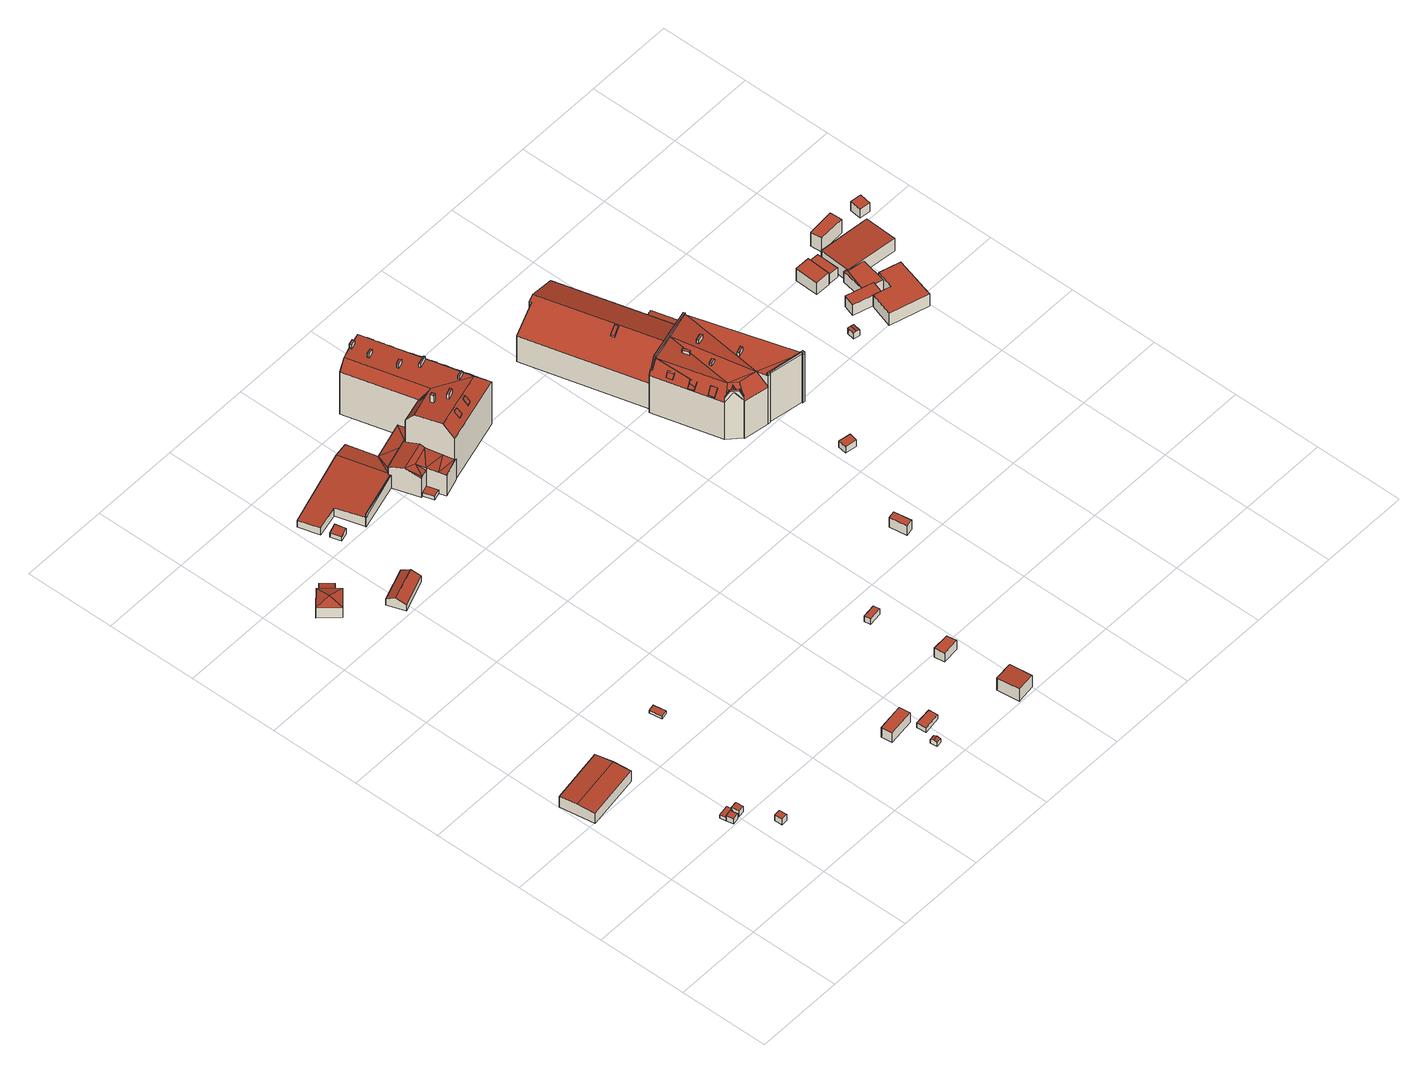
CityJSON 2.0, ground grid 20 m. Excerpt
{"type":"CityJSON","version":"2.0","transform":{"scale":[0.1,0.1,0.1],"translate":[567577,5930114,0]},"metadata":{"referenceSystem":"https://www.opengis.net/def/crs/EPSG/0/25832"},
"CityObjects":{
"building1":{"type":"Building","attributes":{"Grundfläche 2D":"98.041419","Grundhöhe NN":"1.102"},"geometry":[{"type":"Solid","lod":"3","boundaries":[[[[0,1,2,3]],[[4,1,0,5]],[[3,2,6,7]],[[5,0,3,7,8]],[[4,5,8,9]],[[6,2,1,4,9]],[[7,6,9,8]]]],"semantics":{"surfaces":[{"type":"RoofSurface"},{"type":"WallSurface"},{"type":"GroundSurface"}],"values":[[0,0,1,1,1,1,2]]}}]},
"building2":{"type":"Building","attributes":{"Grundfläche 2D":"2.278875","Grundhöhe NN":"1.638"},"geometry":[{"type":"Solid","lod":"3","boundaries":[[[[10,11,12,13]],[[14,15,13,12]],[[15,16,10,13]],[[16,17,11,10]],[[17,14,12,11]],[[17,16,15,14]]]],"semantics":{"surfaces":[{"type":"RoofSurface"},{"type":"WallSurface"},{"type":"GroundSurface"}],"values":[[0,1,1,1,1,2]]}}]},
"building3":{"type":"Building","attributes":{"Grundfläche 2D":"3.497776","Grundhöhe NN":"1.573"},"geometry":[{"type":"Solid","lod":"3","boundaries":[[[[18,19,20,21,22,23]],[[21,20,17,24]],[[22,21,24,25]],[[23,22,25,26]],[[18,23,26,27]],[[19,18,27,28]],[[20,19,28,17]],[[26,25,24,17,28,27]]]],"semantics":{"surfaces":[{"type":"RoofSurface"},{"type":"WallSurface"},{"type":"GroundSurface"}],"values":[[0,1,1,1,1,1,1,2]]}}]},
"building4":{"type":"Building","attributes":{"Grundfläche 2D":"2.417072","Grundhöhe NN":"1.618"},"geometry":[{"type":"Solid","lod":"3","boundaries":[[[[29,30,31,32]],[[30,29,33,34]],[[31,30,34,35]],[[32,31,35,25]],[[29,32,25,33]],[[34,33,25,35]]]],"semantics":{"surfaces":[{"type":"RoofSurface"},{"type":"WallSurface"},{"type":"GroundSurface"}],"values":[[0,1,1,1,1,2]]}}]},
"building5":{"type":"Building","attributes":{"Grundfläche 2D":"2.311974","Grundhöhe NN":"1.488"},"geometry":[{"type":"Solid","lod":"3","boundaries":[[[[36,37,38,39]],[[40,41,39,38]],[[41,42,36,39]],[[42,43,37,36]],[[43,40,38,37]],[[43,42,41,40]]]],"semantics":{"surfaces":[{"type":"RoofSurface"},{"type":"WallSurface"},{"type":"GroundSurface"}],"values":[[0,1,1,1,1,2]]}}]},
"building6":{"type":"Building","attributes":{"Grundfläche 2D":"4.331913","Grundhöhe NN":"1.756"},"geometry":[{"type":"Solid","lod":"3","boundaries":[[[[44,45,46,47]],[[48,49,47,46]],[[49,50,44,47]],[[50,51,45,44]],[[51,48,46,45]],[[51,50,49,48]]]],"semantics":{"surfaces":[{"type":"RoofSurface"},{"type":"WallSurface"},{"type":"GroundSurface"}],"values":[[0,1,1,1,1,2]]}}]},
"building7":{"type":"Building","attributes":{"Grundfläche 2D":"29.334759","Grundhöhe NN":"0.935"},"geometry":[{"type":"Solid","lod":"3","boundaries":[[[[52,53,54,55]],[[56,57,58]],[[58,57,59]],[[60,57,56]],[[59,57,60]],[[52,55,61,62]],[[53,52,62,63]],[[54,53,63,64]],[[56,58,65,66]],[[60,56,66,67]],[[59,60,67,68]],[[54,64,65,58,59,68,61,55]],[[67,66,65,64,63,62,61,68]]]],"semantics":{"surfaces":[{"type":"RoofSurface"},{"type":"WallSurface"},{"type":"GroundSurface"}],"values":[[0,0,0,0,0,1,1,1,1,1,1,1,2]]}}]},
"building8":{"type":"Building","attributes":{"Grundfläche 2D":"31.178266","Grundhöhe NN":"1.489"},"geometry":[{"type":"Solid","lod":"3","boundaries":[[[[69,70,71,72]],[[73,69,72,74]],[[74,72,71,75,76]],[[73,74,76,77]],[[70,69,73,77,78]],[[71,70,78,75]],[[76,75,78,77]]]],"semantics":{"surfaces":[{"type":"RoofSurface"},{"type":"WallSurface"},{"type":"GroundSurface"}],"values":[[0,0,1,1,1,1,2]]}}]},
"building9":{"type":"Building","attributes":{"Grundfläche 2D":"14.734642","Grundhöhe NN":"1.463"},"geometry":[{"type":"Solid","lod":"3","boundaries":[[[[79,80,81,82]],[[83,84,82,81]],[[84,85,79,82]],[[85,86,80,79]],[[86,83,81,80]],[[86,85,84,83]]]],"semantics":{"surfaces":[{"type":"RoofSurface"},{"type":"WallSurface"},{"type":"GroundSurface"}],"values":[[0,1,1,1,1,2]]}}]},
"building10":{"type":"Building","attributes":{"Grundfläche 2D":"1.719628","Grundhöhe NN":"1.389"},"geometry":[{"type":"Solid","lod":"3","boundaries":[[[[87,88,89,90]],[[91,87,90,92]],[[92,90,89,93,94]],[[91,92,94,95]],[[88,87,91,95,96]],[[89,88,96,93]],[[94,93,96,95]]]],"semantics":{"surfaces":[{"type":"RoofSurface"},{"type":"WallSurface"},{"type":"GroundSurface"}],"values":[[0,0,1,1,1,1,2]]}}]},
"building11":{"type":"Building","attributes":{"Grundfläche 2D":"4.776958","Grundhöhe NN":"1.857"},"geometry":[{"type":"Solid","lod":"3","boundaries":[[[[97,98,99,100]],[[101,102,100,99]],[[102,103,97,100]],[[103,104,98,97]],[[104,101,99,98]],[[104,103,102,101]]]],"semantics":{"surfaces":[{"type":"RoofSurface"},{"type":"WallSurface"},{"type":"GroundSurface"}],"values":[[0,1,1,1,1,2]]}}]},
"building12":{"type":"Building","attributes":{"Grundfläche 2D":"8.055396","Grundhöhe NN":"1.236"},"geometry":[{"type":"Solid","lod":"3","boundaries":[[[[105,106,107,108]],[[109,110,108,107]],[[110,111,105,108]],[[111,112,106,105]],[[112,109,107,106]],[[112,111,110,109]]]],"semantics":{"surfaces":[{"type":"RoofSurface"},{"type":"WallSurface"},{"type":"GroundSurface"}],"values":[[0,1,1,1,1,2]]}}]},
"building13":{"type":"Building","attributes":{"Grundfläche 2D":"21.914230","Grundhöhe NN":"1.399"},"geometry":[{"type":"Solid","lod":"3","boundaries":[[[[113,114,115,116,117,118]],[[119,118,117,116,115,120,121]],[[113,118,119,122]],[[114,113,122,123]],[[115,114,123,120]],[[119,121,120,123,122]]]],"semantics":{"surfaces":[{"type":"RoofSurface"},{"type":"WallSurface"},{"type":"GroundSurface"}],"values":[[0,1,1,1,1,2]]}}]},
"building14":{"type":"Building","attributes":{"Grundfläche 2D":"8.553566","Grundhöhe NN":"1.645"},"geometry":[{"type":"Solid","lod":"3","boundaries":[[[[124,125,126,127]],[[128,129,127,126]],[[129,130,124,127]],[[130,131,125,124]],[[131,128,126,125]],[[131,130,129,128]]]],"semantics":{"surfaces":[{"type":"RoofSurface"},{"type":"WallSurface"},{"type":"GroundSurface"}],"values":[[0,1,1,1,1,2]]}}]},
"building15":{"type":"Building","attributes":{"Grundfläche 2D":"614.111776","Grundhöhe NN":"1.820"},"children":["building15-1","building15-2","building15-3","building15-4","building15-5","building15-6","building15-7","building15-8","building15-9","building15-10","building15-11","building15-12","building15-13","building15-14","building15-15","building15-16","building15-17","building15-18","building15-19","building15-20","building15-21"],"geometry":[{"type":"Solid","lod":"3","boundaries":[[[[132,133,134,135,136,137,138,139,140,141]],[[142,143,137]],[[143,144,138,137]],[[145,143,142]],[[146,147,145]],[[147,148,145]],[[148,143,145]],[[149,150,151,152]],[[150,153,154,151]],[[154,155,156,151]],[[157,158,159,152,151,156]],[[160,161,156,155,162]],[[157,156,161,163]],[[164,165,166,167]],[[168,169,170]],[[169,171,170]],[[172,170,171,173]],[[169,174,171]],[[175,176,177]],[[176,178,177]],[[178,179,177]],[[175,180,181,176]],[[173,179,178]],[[171,179,173]],[[182,183,184,170,172,185,186,187,188]],[[174,179,171]],[[133,132,189,190]],[[132,141,191,189]],[[134,133,190,192]],[[143,148,193,194]],[[144,143,194,195]],[[196,139,138,144,195,197]],[[140,139,196,198]],[[141,140,198,191]],[[167,166,199,200]],[[164,167,200,201]],[[147,150,149,202,193,148]],[[186,185,153,150,147,146]],[[178,176,162,155,154,153,185,172,173]],[[203,161,160,162,176,181,204]],[[163,161,203,205]],[[149,152,159,158,157,163,205,202]],[[192,206,168,170,184,183,182,136,135,134]],[[165,174,169,168,206,199,166]],[[207,175,177,179,174,165,164,201]],[[180,175,207,208]],[[181,180,208,204]],[[186,146,145,187]],[[137,136,182,188,187,145,142]],[[206,192,190,189,191,198,196,197,195,194,193,202,205,203,204,208,207,201,200,199]]]],"semantics":{"surfaces":[{"type":"RoofSurface"},{"type":"WallSurface"},{"type":"GroundSurface"}],"values":[[0,0,0,0,0,0,0,0,0,0,0,0,0,0,0,0,0,0,0,0,0,0,0,0,0,1,1,1,1,1,1,1,1,1,1,1,1,1,1,1,1,1,1,1,1,1,1,1,1,2]]}}]},
"building15-1":{"type":"BuildingInstallation","parents":["building15"],"geometry":[{"type":"MultiSurface","lod":"3","boundaries":[[[209,210,134,135]],[[209,135,132]],[[210,209,132,133]],[[210,133,134]]],"semantics":{"surfaces":[{"type":"RoofSurface"},{"type":"WallSurface"}],"values":[0,1,1,1]}}]},
"building15-2":{"type":"BuildingInstallation","parents":["building15"],"geometry":[{"type":"MultiSurface","lod":"3","boundaries":[[[211,212,213,214]],[[213,212,215,216]],[[211,214,217,218]],[[214,213,216,217]],[[212,211,218,215]]],"semantics":{"surfaces":[{"type":"RoofSurface"},{"type":"WallSurface"}],"values":[0,1,1,1,1]}}]},
"building15-3":{"type":"BuildingInstallation","parents":["building15"],"geometry":[{"type":"MultiSurface","lod":"3","boundaries":[[[219,220,221,222]],[[223,224,222,221]],[[219,222,224,225]],[[225,226,220,219]],[[221,220,226,223]]],"semantics":{"surfaces":[{"type":"RoofSurface"},{"type":"WallSurface"}],"values":[0,1,1,1,1]}}]},
"building15-4":{"type":"BuildingInstallation","parents":["building15"],"geometry":[{"type":"MultiSurface","lod":"3","boundaries":[[[227,228,229,230,231,232]],[[233,231,230,229]],[[234,235,227,232]],[[235,236,233,229,228,227]],[[232,231,230,231,237,234]]],"semantics":{"surfaces":[{"type":"RoofSurface"},{"type":"WallSurface"}],"values":[0,1,1,1,1]}}]},
"building15-5":{"type":"BuildingInstallation","parents":["building15"],"geometry":[{"type":"MultiSurface","lod":"3","boundaries":[[[238,239,240,241]],[[241,240,242,243]],[[238,241,243,244]],[[239,238,244,245]],[[240,239,245,242]]],"semantics":{"surfaces":[{"type":"RoofSurface"},{"type":"WallSurface"}],"values":[0,1,1,1,1]}}]},
"building15-6":{"type":"BuildingInstallation","parents":["building15"],"geometry":[{"type":"MultiSurface","lod":"3","boundaries":[[[246,247,248,249]],[[248,247,250,251]],[[247,246,252,250]],[[246,249,253,252]],[[249,248,251,253]]],"semantics":{"surfaces":[{"type":"RoofSurface"},{"type":"WallSurface"}],"values":[0,1,1,1,1]}}]},
"building15-7":{"type":"BuildingInstallation","parents":["building15"],"geometry":[{"type":"MultiSurface","lod":"3","boundaries":[[[254,255,256,257]],[[257,256,258,259]],[[254,257,259,260]],[[260,261,255,254]],[[256,255,261,258]]],"semantics":{"surfaces":[{"type":"RoofSurface"},{"type":"WallSurface"}],"values":[0,1,1,1,1]}}]},
"building15-8":{"type":"BuildingInstallation","parents":["building15"],"geometry":[{"type":"MultiSurface","lod":"3","boundaries":[[[262,263,264,265]],[[264,263,266,267]],[[265,264,267,268]],[[262,265,268,269]],[[263,262,269,266]]],"semantics":{"surfaces":[{"type":"RoofSurface"},{"type":"WallSurface"}],"values":[0,1,1,1,1]}}]},
"building15-9":{"type":"BuildingInstallation","parents":["building15"],"geometry":[{"type":"MultiSurface","lod":"3","boundaries":[[[270,271,272,273,274,275]],[[276,273,272]],[[277,278,275,274,273]],[[278,279,270,275]],[[276,272,271,270,279,280]]],"semantics":{"surfaces":[{"type":"RoofSurface"},{"type":"WallSurface"}],"values":[0,1,1,1,1]}}]},
"building15-10":{"type":"BuildingInstallation","parents":["building15"],"geometry":[{"type":"MultiSurface","lod":"3","boundaries":[[[281,282,283,284]],[[284,283,285,286]],[[283,282,287,285]],[[282,281,288,287]],[[281,284,286,288]]],"semantics":{"surfaces":[{"type":"RoofSurface"},{"type":"WallSurface"}],"values":[0,1,1,1,1]}}]},
"building15-11":{"type":"BuildingInstallation","parents":["building15"],"geometry":[{"type":"MultiSurface","lod":"3","boundaries":[[[289,290,291,292,293,294]],[[295,296,297,294,293,292]],[[297,298,289,294]],[[298,299,300,291,290,289]],[[300,295,292,291]]],"semantics":{"surfaces":[{"type":"RoofSurface"},{"type":"WallSurface"}],"values":[0,1,1,1,1]}}]},
"building15-12":{"type":"BuildingInstallation","parents":["building15"],"geometry":[{"type":"MultiSurface","lod":"3","boundaries":[[[301,302,303,304,305,306]],[[307,308,304,303]],[[309,310,301,306]],[[308,311,309,306,305,304]],[[303,302,301,310,312,307]]],"semantics":{"surfaces":[{"type":"RoofSurface"},{"type":"WallSurface"}],"values":[0,1,1,1,1]}}]},
"building15-13":{"type":"BuildingInstallation","parents":["building15"],"geometry":[{"type":"MultiSurface","lod":"3","boundaries":[[[313,314,315,316]],[[316,315,317,318]],[[315,314,319,317]],[[314,313,320,319]],[[313,316,318,320]]],"semantics":{"surfaces":[{"type":"RoofSurface"},{"type":"WallSurface"}],"values":[0,1,1,1,1]}}]},
"building15-14":{"type":"BuildingInstallation","parents":["building15"],"geometry":[{"type":"MultiSurface","lod":"3","boundaries":[[[321,322,323,324]],[[159,325,324,323]],[[321,324,325,326]],[[326,158,322,321]],[[323,322,158,159]]],"semantics":{"surfaces":[{"type":"RoofSurface"},{"type":"WallSurface"}],"values":[0,1,1,1,1]}}]},
"building15-15":{"type":"BuildingInstallation","parents":["building15"],"geometry":[{"type":"MultiSurface","lod":"3","boundaries":[[[327,328,329,330]],[[329,328,331,332]],[[328,327,333,331]],[[330,329,332,334]],[[327,330,334,333]]],"semantics":{"surfaces":[{"type":"RoofSurface"},{"type":"WallSurface"}],"values":[0,1,1,1,1]}}]},
"building15-16":{"type":"BuildingInstallation","parents":["building15"],"geometry":[{"type":"MultiSurface","lod":"3","boundaries":[[[335,336,337,338]],[[338,337,339,340]],[[335,338,340,341]],[[336,335,341,342]],[[337,336,342,339]]],"semantics":{"surfaces":[{"type":"RoofSurface"},{"type":"WallSurface"}],"values":[0,1,1,1,1]}}]},
"building15-17":{"type":"BuildingInstallation","parents":["building15"],"geometry":[{"type":"MultiSurface","lod":"3","boundaries":[[[343,344,345,346]],[[346,345,347,348]],[[345,344,349,347]],[[343,346,348,350]],[[344,343,350,349]]],"semantics":{"surfaces":[{"type":"RoofSurface"},{"type":"WallSurface"}],"values":[0,1,1,1,1]}}]},
"building15-18":{"type":"BuildingInstallation","parents":["building15"],"geometry":[{"type":"MultiSurface","lod":"3","boundaries":[[[351,352,353,354]],[[354,353,355,356]],[[351,354,356,357]],[[352,351,357,358]],[[353,352,358,355]]],"semantics":{"surfaces":[{"type":"RoofSurface"},{"type":"WallSurface"}],"values":[0,1,1,1,1]}}]},
"building15-19":{"type":"BuildingInstallation","parents":["building15"],"geometry":[{"type":"MultiSurface","lod":"3","boundaries":[[[359,360,361,362]],[[363,364,361,360]],[[365,362,361,364,366]],[[363,360,359,367,368]],[[365,367,359,362]]],"semantics":{"surfaces":[{"type":"RoofSurface"},{"type":"WallSurface"}],"values":[0,1,1,1,1]}}]},
"building15-20":{"type":"BuildingInstallation","parents":["building15"],"geometry":[{"type":"MultiSurface","lod":"3","boundaries":[[[369,370,371,372]],[[372,371,373,374]],[[369,372,374,375]],[[370,369,375,376]],[[371,370,376,373]]],"semantics":{"surfaces":[{"type":"RoofSurface"},{"type":"WallSurface"}],"values":[0,1,1,1,1]}}]},
"building15-21":{"type":"BuildingInstallation","parents":["building15"],"geometry":[{"type":"MultiSurface","lod":"3","boundaries":[[[377,378,379,380]],[[379,378,381,382]],[[377,380,383,384]],[[380,379,382,383]],[[378,377,384,381]]],"semantics":{"surfaces":[{"type":"RoofSurface"},{"type":"WallSurface"}],"values":[0,1,1,1,1]}}]},
"building16":{"type":"Building","attributes":{"Grundfläche 2D":"4.134214","Grundhöhe NN":"1.888"},"geometry":[{"type":"Solid","lod":"3","boundaries":[[[[385,386,387,388]],[[389,390,388,387]],[[390,391,385,388]],[[391,392,386,385]],[[392,389,387,386]],[[392,391,390,389]]]],"semantics":{"surfaces":[{"type":"RoofSurface"},{"type":"WallSurface"},{"type":"GroundSurface"}],"values":[[0,1,1,1,1,2]]}}]},
"building17":{"type":"Building","attributes":{"Grundfläche 2D":"6.217156","Grundhöhe NN":"1.986"},"geometry":[{"type":"Solid","lod":"3","boundaries":[[[[393,394,395,396]],[[397,398,396,395]],[[398,399,393,396]],[[399,400,394,393]],[[400,397,395,394]],[[400,399,398,397]]]],"semantics":{"surfaces":[{"type":"RoofSurface"},{"type":"WallSurface"},{"type":"GroundSurface"}],"values":[[0,1,1,1,1,2]]}}]},
"building18":{"type":"Building","attributes":{"Grundfläche 2D":"5.059728","Grundhöhe NN":"2.071"},"geometry":[{"type":"Solid","lod":"3","boundaries":[[[[401,402,403,404]],[[405,406,404,403]],[[406,407,401,404]],[[407,408,402,401]],[[408,405,403,402]],[[408,407,406,405]]]],"semantics":{"surfaces":[{"type":"RoofSurface"},{"type":"WallSurface"},{"type":"GroundSurface"}],"values":[[0,1,1,1,1,2]]}}]},
"building19":{"type":"Building","attributes":{"Grundfläche 2D":"772.127093","Grundhöhe NN":"1.835"},"children":["building19-1","building19-2","building19-3","building19-4","building19-5","building19-6","building19-7","building19-8","building19-9","building19-10","building19-11","building19-12"],"geometry":[{"type":"Solid","lod":"3","boundaries":[[[[409,410,411,412,413,414,415]],[[416,417,411,410,418,419,420,421,422]],[[423,424,425]],[[424,426,425]],[[427,428,429,425,426]],[[430,426,431,432,433]],[[426,430,433,428,427]],[[434,428,433]],[[435,429,428]],[[436,437,438,439,440,441,442,435,428]],[[431,443,444,445,446,447,433,432],[448,432,448,449]],[[450,451,446,452,453]],[[433,447,446,451,450,454,455,456,434]],[[453,452,455,454,450]],[[434,456,455,457,458,428]],[[459,460,461,462]],[[422,421,463,464]],[[465,466,417,416,422,464,467,462,461]],[[412,411,417,466,468]],[[413,412,468,469]],[[414,413,469,470]],[[415,414,470,471]],[[459,462,467,472]],[[460,459,472,473]],[[461,460,473,465]],[[425,420,419,423]],[[423,419,418,424]],[[431,426,424,418,410,409]],[[458,436,428]],[[436,458,474,475,437]],[[438,437,475,476]],[[439,438,476,477]],[[440,439,477,478]],[[441,440,478,479]],[[442,441,479,480]],[[435,442,480,481]],[[425,429,435,481,463,421,420]],[[482,445,444,443,431,409,415,471]],[[446,445,482,483]],[[455,452,446,483,484]],[[457,455,484,485]],[[458,457,485,474]],[[480,479,478,477,476,475,474,485,484,483,482,471,470,469,468,466,465,473,472,467,464,463,481]]]],"semantics":{"surfaces":[{"type":"RoofSurface"},{"type":"WallSurface"},{"type":"GroundSurface"}],"values":[[0,0,0,0,0,0,0,0,0,0,0,0,0,0,0,0,1,1,1,1,1,1,1,1,1,1,1,1,1,1,1,1,1,1,1,1,1,1,1,1,1,1,2]]}}]},
"building19-1":{"type":"BuildingInstallation","parents":["building19"],"geometry":[{"type":"MultiSurface","lod":"3","boundaries":[[[486,487,488,489,490]],[[491,492,488,487]],[[492,493,490,489,488]],[[493,494,486,490]],[[487,486,494,491]]],"semantics":{"surfaces":[{"type":"RoofSurface"},{"type":"WallSurface"}],"values":[0,1,1,1,1]}}]},
"building19-2":{"type":"BuildingInstallation","parents":["building19"],"geometry":[{"type":"MultiSurface","lod":"3","boundaries":[[[495,496,497,498,499,500,501,502,503]],[[504,436,497,496]],[[436,437,498,497]],[[437,438,499,498]],[[438,439,500,499]],[[439,440,501,500]],[[440,441,502,501]],[[441,442,503,502]],[[442,435,504,496,495,503]]],"semantics":{"surfaces":[{"type":"RoofSurface"},{"type":"WallSurface"}],"values":[0,1,1,1,1,1,1,1,1]}}]},
"building19-3":{"type":"BuildingInstallation","parents":["building19"],"geometry":[{"type":"MultiSurface","lod":"3","boundaries":[[[505,506,507,508]],[[508,507,509,510]],[[505,508,510,511]],[[506,505,511,512]],[[507,506,512,509]]],"semantics":{"surfaces":[{"type":"RoofSurface"},{"type":"WallSurface"}],"values":[0,1,1,1,1]}}]},
"building19-4":{"type":"BuildingInstallation","parents":["building19"],"geometry":[{"type":"MultiSurface","lod":"3","boundaries":[[[513,514,515,516]],[[516,515,517,518]],[[513,516,518,519]],[[514,513,519,520]],[[515,514,520,517]]],"semantics":{"surfaces":[{"type":"RoofSurface"},{"type":"WallSurface"}],"values":[0,1,1,1,1]}}]},
"building19-5":{"type":"BuildingInstallation","parents":["building19"],"geometry":[{"type":"MultiSurface","lod":"3","boundaries":[[[521,522,523,524]],[[524,523,525,526]],[[521,524,526,527]],[[522,521,527,528]],[[523,522,528,525]]],"semantics":{"surfaces":[{"type":"RoofSurface"},{"type":"WallSurface"}],"values":[0,1,1,1,1]}}]},
"building19-6":{"type":"BuildingInstallation","parents":["building19"],"geometry":[{"type":"MultiSurface","lod":"3","boundaries":[[[529,530,531,532,533,534,535,536]],[[536,535,534,432,430,427,537,425,423,530,529]],[[423,424,531,530]],[[424,426,431,533,532,531]]],"semantics":{"surfaces":[{"type":"RoofSurface"},{"type":"WallSurface"}],"values":[0,1,1,1]}}]},
"building19-7":{"type":"BuildingInstallation","parents":["building19"],"geometry":[{"type":"MultiSurface","lod":"3","boundaries":[[[538,539,540,541]],[[541,540,542,543]],[[538,541,543,544]],[[539,538,544,545]],[[540,539,545,542]]],"semantics":{"surfaces":[{"type":"RoofSurface"},{"type":"WallSurface"}],"values":[0,1,1,1,1]}}]},
"building19-8":{"type":"BuildingInstallation","parents":["building19"],"geometry":[{"type":"MultiSurface","lod":"3","boundaries":[[[546,547,548]],[[548,547,549,550]],[[551,547,546]],[[546,552,553,551]],[[552,554,555,556,557,553]],[[552,546,548,446,452,455,554]],[[455,558,555,554]],[[550,549,547,551,553,557,556,555,558,456,454,559,453,451,447,560]],[[560,446,548,550]]],"semantics":{"surfaces":[{"type":"RoofSurface"},{"type":"WallSurface"}],"values":[0,0,0,0,0,1,1,1,1]}}]},
"building19-9":{"type":"BuildingInstallation","parents":["building19"],"geometry":[{"type":"MultiSurface","lod":"3","boundaries":[[[561,534,533,443,562]],[[444,562,443]],[[431,443,444,443,533]],[[561,432,534]]],"semantics":{"surfaces":[{"type":"RoofSurface"},{"type":"WallSurface"}],"values":[0,0,1,1]}}]},
"building19-10":{"type":"BuildingInstallation","parents":["building19"],"geometry":[{"type":"MultiSurface","lod":"3","boundaries":[[[563,564,565,566]],[[564,563,567]],[[563,566,568,448]],[[569,564,567,449]],[[567,563,448,449]],[[566,565,570,568]],[[565,564,569,570]]],"semantics":{"surfaces":[{"type":"RoofSurface"},{"type":"WallSurface"}],"values":[0,0,1,1,1,1,1]}}]},
"building19-11":{"type":"BuildingInstallation","parents":["building19"],"geometry":[{"type":"MultiSurface","lod":"3","boundaries":[[[571,572,573,574]],[[574,573,575,576]],[[571,574,576,577]],[[572,571,577,578]],[[573,572,578,575]]],"semantics":{"surfaces":[{"type":"RoofSurface"},{"type":"WallSurface"}],"values":[0,1,1,1,1]}}]},
"building19-12":{"type":"BuildingInstallation","parents":["building19"],"geometry":[{"type":"MultiSurface","lod":"3","boundaries":[[[579,580,581,582,583,584]],[[585,581,580,579,586,587]],[[579,584,588,586]],[[588,584,583,582,589,590]],[[585,589,582,581]]],"semantics":{"surfaces":[{"type":"RoofSurface"},{"type":"WallSurface"}],"values":[0,1,1,1,1]}}]},
"building20":{"type":"Building","attributes":{"Grundfläche 2D":"2.344004","Grundhöhe NN":"2.465"},"geometry":[{"type":"Solid","lod":"3","boundaries":[[[[591,592,593,594]],[[595,591,594,596]],[[596,594,593,597,598]],[[595,596,598,599]],[[592,591,595,599,600]],[[593,592,600,597]],[[598,597,600,599]]]],"semantics":{"surfaces":[{"type":"RoofSurface"},{"type":"WallSurface"},{"type":"GroundSurface"}],"values":[[0,0,1,1,1,1,2]]}}]},
"building21":{"type":"Building","attributes":{"Grundfläche 2D":"16.418503","Grundhöhe NN":"2.283"},"geometry":[{"type":"Solid","lod":"3","boundaries":[[[[601,602,603,604]],[[602,601,605,606]],[[603,602,606,607]],[[604,603,607,608]],[[601,604,608,605]],[[606,605,608,607]]]],"semantics":{"surfaces":[{"type":"RoofSurface"},{"type":"WallSurface"},{"type":"GroundSurface"}],"values":[[0,1,1,1,1,2]]}}]},
"building22":{"type":"Building","attributes":{"Grundfläche 2D":"17.099700","Grundhöhe NN":"2.117"},"geometry":[{"type":"Solid","lod":"3","boundaries":[[[[609,610,611,612]],[[613,614,612,611]],[[614,615,609,612]],[[615,616,610,609]],[[616,613,611,610]],[[616,615,614,613]]]],"semantics":{"surfaces":[{"type":"RoofSurface"},{"type":"WallSurface"},{"type":"GroundSurface"}],"values":[[0,1,1,1,1,2]]}}]},
"building23":{"type":"Building","attributes":{"Grundfläche 2D":"69.687329","Grundhöhe NN":"2.283"},"geometry":[{"type":"Solid","lod":"3","boundaries":[[[[617,618,619,620,621,622]],[[619,618,623,624]],[[620,619,624,625]],[[621,620,625,626]],[[622,621,626,627]],[[617,622,627,628]],[[618,617,628,623]],[[627,626,625,624,623,628]]]],"semantics":{"surfaces":[{"type":"RoofSurface"},{"type":"WallSurface"},{"type":"GroundSurface"}],"values":[[0,1,1,1,1,1,1,2]]}}]},
"building24":{"type":"Building","attributes":{"Grundfläche 2D":"10.637082","Grundhöhe NN":"2.117"},"geometry":[{"type":"Solid","lod":"3","boundaries":[[[[629,630,631,632]],[[633,634,632,631]],[[634,635,629,632]],[[635,636,630,629]],[[636,633,631,630]],[[636,635,634,633]]]],"semantics":{"surfaces":[{"type":"RoofSurface"},{"type":"WallSurface"},{"type":"GroundSurface"}],"values":[[0,1,1,1,1,2]]}}]},
"building25":{"type":"Building","attributes":{"Grundfläche 2D":"109.425300","Grundhöhe NN":"2.117"},"geometry":[{"type":"Solid","lod":"3","boundaries":[[[[637,638,639,640]],[[641,642,643,644,645]],[[643,646,644]],[[647,641,645]],[[648,646,643]],[[640,639,649,650]],[[637,640,650,651]],[[637,651,652,643,638]],[[653,649,639,638,642]],[[638,643,642]],[[645,644,654,655]],[[647,645,655,656]],[[641,647,656,657]],[[657,653,642,641]],[[648,643,652,658]],[[646,648,658,659]],[[644,646,659,654]],[[652,651,650,649,653,657,656,655,654,659,658]]]],"semantics":{"surfaces":[{"type":"RoofSurface"},{"type":"WallSurface"},{"type":"GroundSurface"}],"values":[[0,0,0,0,0,1,1,1,1,1,1,1,1,1,1,1,1,2]]}}]},
"building26":{"type":"Building","attributes":{"Grundfläche 2D":"15.249642","Grundhöhe NN":"2.042"},"geometry":[{"type":"Solid","lod":"3","boundaries":[[[[660,661,662,663]],[[664,665,663,662]],[[665,666,660,663]],[[666,667,661,660]],[[667,664,662,661]],[[667,666,665,664]]]],"semantics":{"surfaces":[{"type":"RoofSurface"},{"type":"WallSurface"},{"type":"GroundSurface"}],"values":[[0,1,1,1,1,2]]}}]},
"building27":{"type":"Building","attributes":{"Grundfläche 2D":"6.510030","Grundhöhe NN":"2.077"},"geometry":[{"type":"Solid","lod":"3","boundaries":[[[[668,669,670,671]],[[672,673,671,670]],[[673,674,668,671]],[[674,675,669,668]],[[675,672,670,669]],[[675,674,673,672]]]],"semantics":{"surfaces":[{"type":"RoofSurface"},{"type":"WallSurface"},{"type":"GroundSurface"}],"values":[[0,1,1,1,1,2]]}}]}
},
"vertices":[
[7,436,42],[130,455,42],[124,494,39],[1,475,39],[136,416,39],[13,397,39],[124,494,11],[1,475,11],[13,397,11],[136,416,11],
[187,218,31],[173,215,31],[176,199,31],[190,202,31],[176,199,16],[190,202,16],[187,218,16],[173,215,16],
[195,233,25],[170,229,25],[173,215,25],[195,219,25],[194,221,25],[197,221,25],[195,219,16],[194,221,16],[197,221,16],[195,233,16],[170,229,16],
[197,204,31],[211,206,31],[209,223,31],[194,221,31],[197,204,16],[211,206,16],[209,223,16],
[247,149,31],[233,148,31],[234,131,31],[248,132,31],[234,131,15],[248,132,15],[247,149,15],[233,148,15],
[297,501,25],[282,498,25],[287,470,25],[302,473,25],[287,470,18],[302,473,18],[297,501,18],[282,498,18],
[139,1142,30],[119,1165,30],[105,1153,34],[125,1130,34],[65,1126,36],[99,1123,44],[102,1157,36],[134,1120,36],[98,1089,36],[125,1130,9],[139,1142,9],[119,1165,9],[105,1153,9],[102,1157,9],[65,1126,9],[98,1089,9],[134,1120,9],
[249,1053,41],[242,1071,32],[170,1045,32],[177,1027,41],[256,1033,32],[184,1006,32],[170,1045,15],[184,1006,15],[256,1033,15],[242,1071,15],
[579,143,42],[520,135,41],[523,111,41],[582,118,42],[523,111,15],[582,118,15],[579,143,15],[520,135,15],
[581,51,27],[580,59,24],[568,57,24],[570,49,27],[582,44,24],[571,42,24],[568,57,14],[571,42,14],[582,44,14],[580,59,14],
[247,1237,35],[228,1232,30],[234,1209,30],[253,1214,35],[234,1209,19],[253,1214,19],[247,1237,19],[228,1232,19],
[622,107,24],[583,103,24],[585,82,24],[624,87,24],[585,82,12],[624,87,12],[622,107,12],[583,103,12],
[792,56,45],[749,50,48],[755,0,48],[756,0,48],[797,6,45],[798,6,45],[798,6,14],[755,0,14],[756,0,14],[792,56,14],[749,50,14],
[776,172,40],[773,194,40],[735,191,40],[737,168,40],[735,191,16],[737,168,16],[776,172,16],[773,194,16],
[292,1200,42],[292,1198,42],[396,1227,52],[395,1229,52],[394,1233,52],[397,1234,52],[368,1337,52],[208,1295,36],[222,1249,37],[273,1261,41],[405,1237,50],[422,1281,44],[404,1347,44],[475,1258,48],[477,1253,49],[515,1263,48],[504,1305,44],[473,1419,134],[515,1263,134],[536,1251,158],[490,1423,158],[461,1249,134],[465,1231,158],[481,1173,162],[608,1207,162],[546,1439,162],[524,1433,161],[512,1430,160],[489,1150,134],[638,1190,134],[487,1150,134],[568,1445,134],[442,1151,28],[435,1175,28],[418,1170,28],[425,1146,28],[414,1168,71],[418,1170,71],[404,1201,83],[429,1197,78],[469,1219,83],[471,1210,78],[435,1175,71],[447,1136,75],[487,1150,75],[442,1151,76],[481,1173,76],[435,1175,78],[490,1149,75],[489,1150,75],[394,1233,73],[395,1229,74],[396,1227,75],[461,1249,74],[477,1253,74],[475,1258,73],[397,1234,73],[292,1200,18],[292,1198,18],[273,1261,18],[396,1227,18],[504,1305,18],[422,1281,18],[404,1347,18],[208,1295,18],[368,1337,18],[222,1249,18],[418,1170,18],[425,1146,18],[442,1151,18],[473,1419,18],[638,1190,18],[489,1150,18],[568,1445,18],[414,1168,18],[447,1136,18],[490,1149,18],
[292,1200,52],[292,1198,52],
[530,1182,159],[520,1180,159],[523,1169,146],[533,1172,147],[520,1180,158],[523,1169,145],[533,1172,146],[530,1182,158],
[546,1331,171],[544,1336,171],[533,1332,171],[534,1328,171],[533,1332,159],[534,1328,159],[546,1331,160],[544,1336,160],
[604,1276,147],[597,1275,155],[596,1274,156],[598,1266,157],[598,1266,156],[606,1268,147],[596,1274,155],[606,1268,146],[604,1276,146],[597,1275,154],[598,1266,155],
[516,1223,180],[514,1230,180],[508,1229,180],[510,1222,180],[508,1229,159],[510,1222,160],[516,1223,160],[514,1230,159],
[612,1248,146],[604,1246,156],[606,1238,156],[614,1240,147],[604,1246,155],[606,1238,155],[612,1248,145],[614,1240,146],
[529,1389,171],[528,1393,171],[517,1390,171],[518,1386,171],[517,1390,159],[518,1386,159],[529,1389,160],[528,1393,160],
[519,1257,144],[511,1255,144],[513,1247,156],[522,1249,156],[511,1255,143],[513,1247,155],[522,1249,155],[519,1257,143],
[554,1188,159],[556,1182,151],[557,1178,146],[566,1181,146],[565,1186,153],[563,1191,159],[557,1178,145],[565,1186,152],[563,1191,158],[554,1188,158],[556,1182,150],
[582,1359,146],[574,1357,156],[576,1349,156],[584,1351,146],[576,1349,155],[584,1351,145],[574,1357,155],[582,1359,145],
[598,1300,146],[593,1298,153],[590,1298,156],[592,1290,156],[594,1290,154],[600,1292,147],[592,1290,155],[594,1290,153],[600,1292,146],[598,1300,145],[593,1298,152],[590,1298,155],
[587,1341,146],[586,1340,148],[579,1339,156],[581,1331,156],[587,1332,149],[589,1333,146],[579,1339,155],[581,1331,155],[589,1333,145],[587,1341,145],[587,1332,148],[586,1340,147],
[574,1386,147],[566,1384,157],[568,1376,157],[576,1378,147],[568,1376,156],[576,1378,146],[566,1384,156],[574,1386,146],
[525,1428,171],[524,1433,171],[512,1430,171],[513,1425,171],[513,1425,160],[525,1428,161],
[564,1426,146],[556,1424,156],[558,1416,157],[566,1418,147],[556,1424,155],[558,1416,156],[564,1426,145],[566,1418,146],
[598,1226,171],[597,1230,171],[584,1227,171],[585,1223,171],[584,1227,161],[585,1223,161],[598,1226,162],[597,1230,162],
[618,1229,146],[610,1227,156],[612,1219,156],[620,1221,146],[612,1219,155],[620,1221,145],[610,1227,155],[618,1229,145],
[580,1303,171],[579,1306,171],[559,1301,171],[561,1297,171],[559,1301,161],[561,1297,161],[580,1303,162],[579,1306,162],
[584,1320,157],[592,1322,147],[590,1330,146],[582,1328,156],[592,1322,146],[590,1330,145],[582,1328,155],[588,1329,148],[584,1320,156],[589,1321,149],
[550,1211,173],[549,1216,173],[534,1211,173],[536,1206,173],[534,1211,161],[536,1206,161],[550,1211,161],[549,1216,161],
[569,1405,146],[561,1403,156],[563,1395,157],[571,1397,147],[561,1403,155],[563,1395,156],[571,1397,146],[569,1405,145],
[717,331,34],[747,335,34],[745,349,34],[715,345,34],[745,349,19],[715,345,19],[717,331,19],[747,335,19],
[939,467,46],[923,464,46],[929,425,46],[945,428,46],[929,425,20],[945,428,20],[939,467,20],[923,464,20],
[1035,641,38],[1039,659,38],[1012,664,38],[1009,645,38],[1012,664,21],[1009,645,21],[1035,641,21],[1039,659,21],
[870,994,96],[931,1011,127],[858,1280,127],[845,1277,120],[846,1272,120],[786,1257,89],[858,990,89],[1007,1028,88],[932,1300,89],[994,1029,94],[995,1025,94],[994,1025,95],[995,1022,95],[1008,1026,88],[995,1025,142],[994,1029,142],[994,1025,142],[931,1011,146],[932,1007,146],[967,827,150],[995,1022,142],[931,1007,146],[870,994,150],[871,990,150],[910,849,150],[927,834,150],[1058,793,150],[973,803,150],[978,802,150],[978,804,150],[1054,791,150],[1054,789,150],[1059,788,150],[1060,793,150],[858,990,132],[856,990,130],[850,988,120],[891,838,120],[895,840,126],[883,912,136],[882,915,136],[916,840,146],[897,838,126],[904,826,146],[907,829,146],[917,820,127],[917,814,122],[919,818,127],[917,812,120],[973,803,120],[1040,1037,62],[1015,1127,62],[982,1118,65],[1007,1028,65],[995,1022,18],[1008,1026,18],[982,1118,18],[932,1300,18],[1007,1028,18],[845,1277,18],[846,1272,18],[786,1257,18],[858,990,18],[1040,1037,18],[1015,1127,18],[973,803,18],[978,802,18],[978,804,18],[1054,791,18],[1054,789,18],[1059,788,18],[1060,793,18],[1058,793,18],[850,988,18],[891,838,18],[917,814,18],[917,812,18],
[899,1115,128],[881,1109,121],[883,1101,121],[900,1107,128],[902,1107,128],[881,1109,116],[883,1101,116],[902,1107,126],[899,1115,125],
[1058,793,155],[974,807,155],[973,803,155],[978,802,155],[978,804,155],[1054,791,155],[1054,789,155],[1059,788,155],[1060,793,155],[974,807,150],
[991,881,158],[990,886,158],[975,881,158],[976,877,158],[975,881,148],[976,877,148],[991,881,148],[990,886,147],
[936,902,156],[934,907,156],[923,904,156],[924,899,156],[923,904,149],[924,899,149],[936,902,149],[934,907,149],
[918,965,156],[914,963,156],[918,948,156],[923,950,156],[918,948,148],[923,950,148],[918,965,148],[914,963,148],
[966,1017,147],[995,1025,145],[994,1029,145],[931,1011,150],[870,994,154],[871,990,154],[931,1007,150],[932,1007,150],[966,1017,144],
[967,958,157],[965,963,157],[950,959,157],[951,954,157],[950,959,147],[951,954,147],[967,958,146],[965,963,146],
[897,832,149],[897,838,140],[891,838,131],[895,840,134],[894,841,131],[900,835,149],[911,819,149],[914,822,149],[917,814,131],[920,817,131],[919,818,134],[917,820,140],[920,817,127],[914,822,132],[894,841,125],
[857,986,130],[857,989,130],
[883,912,137],[871,912,122],[875,899,122],[886,901,137],[882,915,137],[886,901,136],[871,912,121],[875,899,121],
[893,875,138],[883,872,123],[886,859,123],[897,861,138],[886,859,122],[897,861,137],[893,875,137],[883,872,122],
[870,960,138],[863,958,128],[863,957,127],[866,944,127],[868,945,130],[874,946,138],[863,957,126],[870,960,137],[863,958,127],[874,946,137],[866,944,126],[868,945,129],
[1239,816,42],[1246,815,40],[1249,832,40],[1241,833,42],[1232,817,40],[1235,834,40],[1249,832,25],[1235,834,25],[1232,817,25],[1246,815,25],
[1336,840,53],[1344,865,53],[1284,883,53],[1276,858,53],[1336,840,23],[1344,865,23],[1284,883,23],[1276,858,23],
[1276,996,54],[1274,944,53],[1307,943,53],[1309,995,54],[1307,943,21],[1309,995,21],[1276,996,21],[1274,944,21],
[1302,791,55],[1388,766,55],[1414,859,55],[1367,873,55],[1356,833,55],[1318,844,55],[1388,766,23],[1414,859,23],[1367,873,23],[1356,833,23],[1318,844,23],[1302,791,23],
[1334,993,46],[1313,994,46],[1311,944,46],[1332,943,46],[1311,944,21],[1332,943,21],[1334,993,21],[1313,994,21],
[1343,992,50],[1336,920,54],[1451,906,55],[1458,980,50],[1363,858,49],[1374,915,51],[1336,920,51],[1321,872,49],[1344,865,49],[1330,926,50],[1343,863,49],[1336,925,51],[1451,906,21],[1458,980,21],[1343,992,21],[1336,920,21],[1374,915,21],[1321,872,21],[1344,865,21],[1343,863,21],[1363,858,21],[1336,925,21],[1330,926,21],
[1421,1010,58],[1419,1036,58],[1359,1032,58],[1361,1007,58],[1359,1032,20],[1361,1007,20],[1421,1010,20],[1419,1036,20],
[1474,1034,45],[1471,1008,45],[1495,1005,45],[1499,1031,45],[1495,1005,21],[1499,1031,21],[1474,1034,21],[1471,1008,21]
]}
